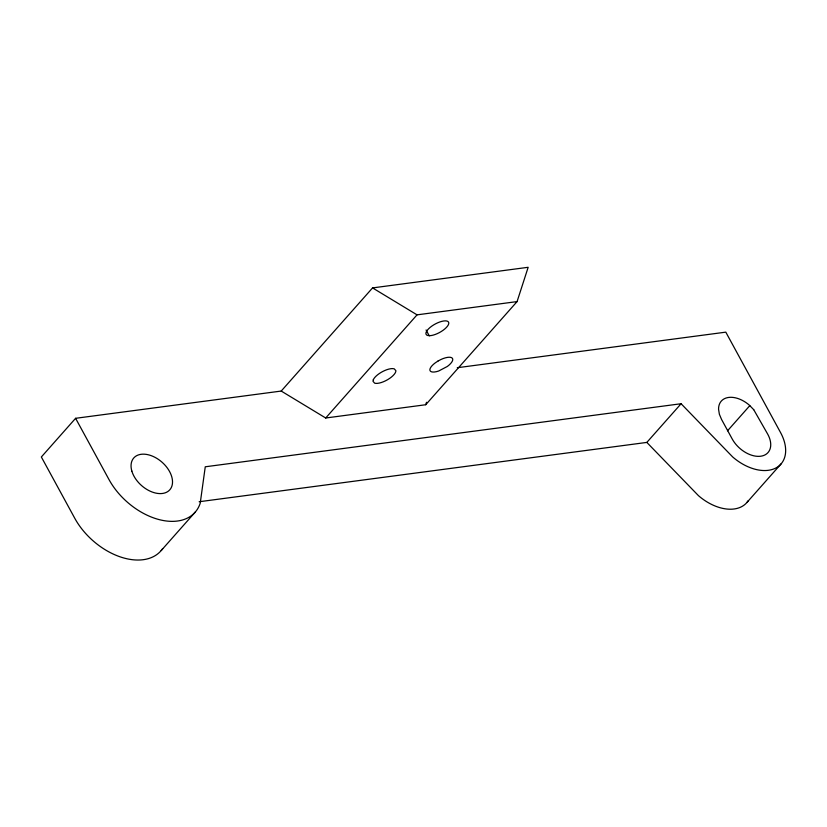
<?xml version="1.0" encoding="UTF-8"?>
<svg xmlns="http://www.w3.org/2000/svg" width="827" height="827" viewBox="0 0 827 827"><rect width="100%" height="100%" fill="white"/><g stroke="black" fill="none" stroke-linecap="round" stroke-linejoin="round"><path stroke-width="1.24" d="M162.671 548.621A57.89 37.38 41.5 0 1 120.029 556.809A57.89 37.38 41.5 0 1 74.74 518.219L41.35 456.98L75.598 418.307L281.221 391.057L325.704 417.997L425.729 404.734L426.525 402.284M425.729 404.734L517.071 301.597L528.164 267.297L372.563 287.91L281.221 391.057M161.193 550.555L195.441 511.872M325.704 417.997L417.046 314.849L517.071 301.597M199.152 501.741L646.838 442.414L681.097 403.731L732.712 456.98A41.35 26.702 41.5 0 0 775.643 468.113A41.35 26.702 41.5 0 0 780.564 432.573L725.806 332.144L457.279 367.726M727.543 430.784L749.81 405.643M746.936 502.454L781.184 463.771M681.097 403.731L205.261 466.79L200.217 503.209A57.89 37.38 41.5 0 1 159.166 519.614A57.89 37.38 41.5 0 1 108.988 479.546L75.598 418.307M372.563 287.91L417.046 314.849M646.838 442.414L698.453 495.652A41.35 26.702 41.5 0 0 748.321 500.583M426.081 329.973L429.172 335.638M373.297 379.779L372.987 381.299L374.683 383.18A12.777 4.766 -28.6 0 0 387.708 379.624A12.777 4.766 -28.6 0 0 395.885 370.692L394.19 368.811L392.298 368.584A12.777 4.766 -28.6 0 0 373.297 379.779M438.041 361.027L435.312 362.826A12.777 4.766 -28.6 0 0 430.009 370.589A12.777 4.766 -28.6 0 0 438.651 371.023L447.314 366.475A12.777 4.766 -28.6 0 0 452.286 358.184A12.777 4.766 -28.6 0 0 440.987 359.476L438.041 361.027M429.647 335.69L427.714 335.493A12.777 4.766 -28.6 0 1 435.788 323.708A12.777 4.766 -28.6 0 1 448.275 324.928A12.777 4.766 -28.6 0 1 429.647 335.69M753.728 409.685L749.376 405.189A24.055 15.537 41.5 0 0 718.57 409.272L719.366 414.234L721.526 419.382L732.215 438.982A24.055 15.537 41.5 0 0 760.685 456.225A24.055 15.537 41.5 0 0 767.776 434.268L753.728 409.685M131.844 471.08A24.055 15.537 41.5 0 0 166.703 492.189A24.055 15.537 41.5 0 0 156.799 458.354A24.055 15.537 41.5 0 0 131.844 471.08"/></g></svg>
